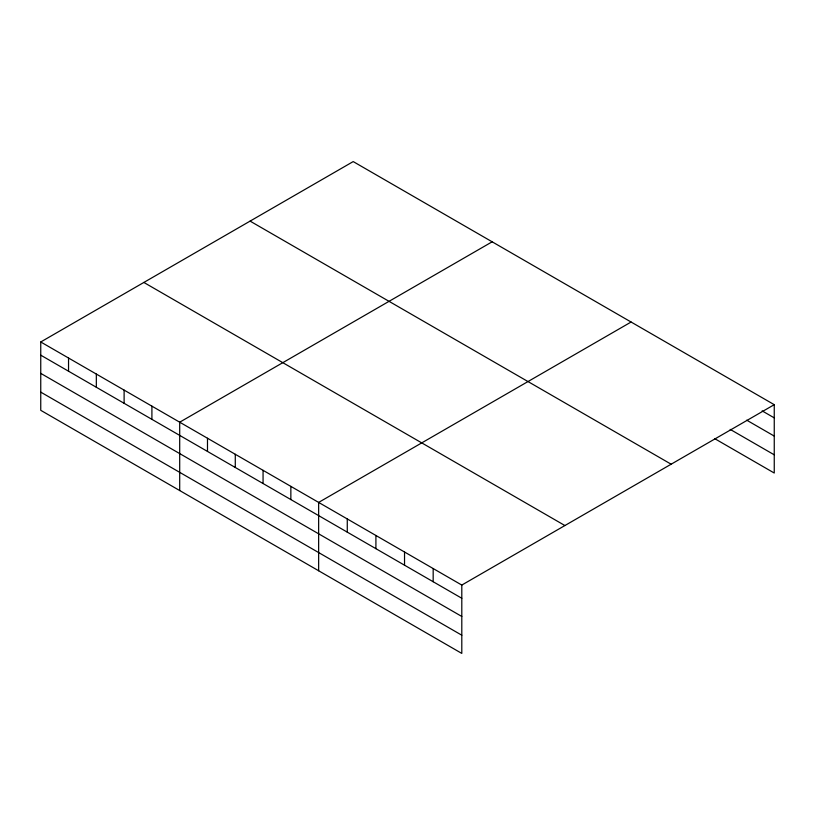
<?xml version="1.0" encoding="UTF-8"?>
<svg xmlns="http://www.w3.org/2000/svg" width="815" height="815" viewBox="0 0 815 815"><rect width="100%" height="100%" fill="white"/><g stroke="black" fill="none" stroke-linecap="round" stroke-linejoin="round"><path stroke-width="1.22" d="M461.799 616.466L461.799 585.068L40.75 341.974L40.75 410.322L461.799 653.416L461.799 616.466L40.75 373.372M714.786 438.694L774.25 473.026L774.25 404.678L353.201 161.584L40.75 341.974M492.148 241.811L179.697 422.201L179.697 490.538M631.095 322.027L318.645 502.417L318.645 570.765M461.799 585.068L774.25 404.678M762.137 410.882L774.25 417.871M746.723 420.173L774.25 436.076M730.199 429.393L774.25 454.821M250.093 221.12L671.142 464.204M143.858 282.448L564.907 525.543M40.75 355.167L461.799 598.261M40.75 392.127L461.799 635.211M433.173 568.534L433.173 581.737M404.535 552.01L404.535 565.202M375.909 535.475L375.909 548.668M347.272 518.951L347.272 532.144M290.853 486.372L290.853 499.564M263.062 470.326L263.062 483.519M235.28 454.281L235.28 467.484M207.489 438.246L207.489 451.439M151.906 406.155L151.906 419.348M124.114 390.11L124.114 403.303M96.333 374.065L96.333 387.257M68.541 358.019L68.541 371.212"/></g></svg>
